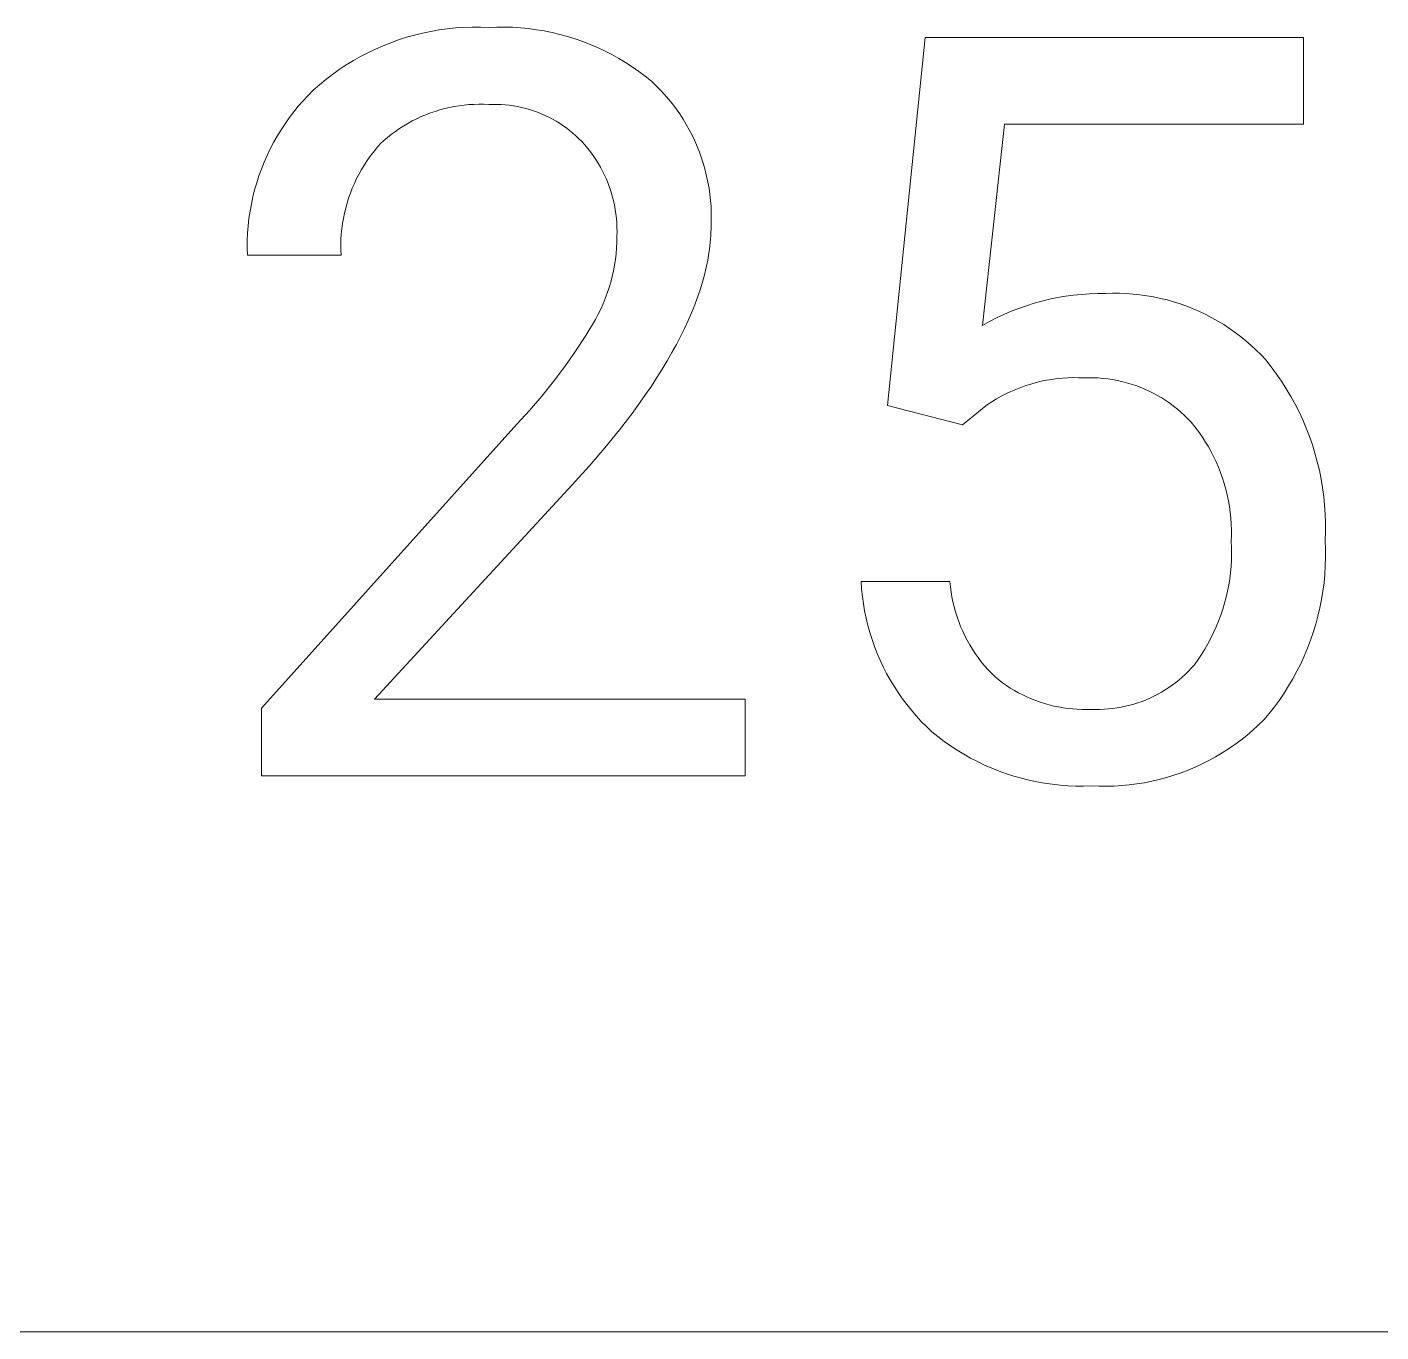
# Model space of a CAD drawing. Header units: millimetres. Extents: x 373 to 3451, y -552 to 1598.
# Drawn here: x 2992 to 3045.4, y -379.9 to -328.4 of the extents above; entities that cross this region are included whole.
import ezdxf

# ---------------------------------------------------------------- set-up
doc = ezdxf.new("R2010")
doc.units = ezdxf.units.MM
doc.header["$MEASUREMENT"] = 0
doc.layers.add('Domyślny', color=7, linetype='Continuous', true_color=0x000000)

msp = doc.modelspace()

# ---------------------------------------------------------------- linework, layer by layer
at = {"layer": 'Domyślny', "color": 18, "lineweight": 15, "true_color": 0x000000}
for p, q in [((3006.632, -328.859), (3006.945, -328.759)), ((3006.945, -328.759), (3007.261, -328.67)), ((3007.261, -328.67), (3007.58, -328.592)), ((3007.58, -328.592), (3007.901, -328.525)), ((3007.901, -328.525), (3008.225, -328.469)), ((3008.225, -328.469), (3008.55, -328.424)), ((3008.55, -328.424), (3008.877, -328.39)), ((3008.877, -328.39), (3009.204, -328.367)), ((3009.204, -328.367), (3009.533, -328.356)), ((3009.533, -328.356), (3009.861, -328.356)), ((3009.861, -328.356), (3010.189, -328.368)), ((3010.189, -328.368), (3010.504, -328.356)), ((3010.504, -328.356), (3010.819, -328.355)), ((3010.819, -328.355), (3011.134, -328.364)), ((3011.134, -328.364), (3011.448, -328.384)), ((3011.448, -328.384), (3011.761, -328.415)), ((3011.761, -328.415), (3012.073, -328.457)), ((3012.073, -328.457), (3012.384, -328.509)), ((3012.384, -328.509), (3012.692, -328.571)), ((3012.692, -328.571), (3012.999, -328.644)), ((3012.999, -328.644), (3013.302, -328.728)), ((3013.302, -328.728), (3013.603, -328.821)), ((3025.941, -343.302), (3027.427, -328.769)), ((3027.427, -328.769), (3042.359, -328.769)), ((3042.359, -328.769), (3042.359, -332.192)), ((3005.42, -329.365), (3005.716, -329.223)), ((3005.716, -329.223), (3006.017, -329.091)), ((3006.017, -329.091), (3006.323, -328.97)), ((3006.323, -328.97), (3006.632, -328.859)), ((3013.603, -328.821), (3013.9, -328.925)), ((3013.9, -328.925), (3014.194, -329.039)), ((3014.194, -329.039), (3014.483, -329.163)), ((3014.483, -329.163), (3014.768, -329.296)), ((3014.768, -329.296), (3015.049, -329.439)), ((3004.29, -330.032), (3004.564, -329.851)), ((3004.564, -329.851), (3004.844, -329.679)), ((3004.844, -329.679), (3005.129, -329.517)), ((3005.129, -329.517), (3005.42, -329.365)), ((3015.049, -329.439), (3015.324, -329.592)), ((3015.324, -329.592), (3015.594, -329.753)), ((3015.594, -329.753), (3015.859, -329.924)), ((3003.761, -330.422), (3004.022, -330.222)), ((3004.022, -330.222), (3004.29, -330.032)), ((3015.859, -329.924), (3016.117, -330.104)), ((3016.117, -330.104), (3016.37, -330.292)), ((3016.37, -330.292), (3016.615, -330.489)), ((3003.057, -331.052), (3003.261, -330.848)), ((3003.261, -330.848), (3003.508, -330.631)), ((3003.508, -330.631), (3003.761, -330.422)), ((3016.615, -330.489), (3016.793, -330.657)), ((3016.793, -330.657), (3016.965, -330.831)), ((3016.965, -330.831), (3017.131, -331.011)), ((3002.671, -331.481), (3002.861, -331.264)), ((3002.861, -331.264), (3003.057, -331.052)), ((3009.214, -331.435), (3009.02, -331.46)), ((3009.409, -331.417), (3009.214, -331.435)), ((3009.604, -331.406), (3009.409, -331.417)), ((3009.799, -331.401), (3009.604, -331.406)), ((3009.994, -331.403), (3009.799, -331.401)), ((3010.189, -331.411), (3009.994, -331.403)), ((3010.353, -331.406), (3010.189, -331.411)), ((3010.516, -331.407), (3010.353, -331.406)), ((3010.679, -331.413), (3010.516, -331.407)), ((3010.842, -331.425), (3010.679, -331.413)), ((3011.004, -331.442), (3010.842, -331.425)), ((3011.166, -331.465), (3011.004, -331.442)), ((3017.131, -331.011), (3017.29, -331.196)), ((3017.29, -331.196), (3017.444, -331.386)), ((3017.444, -331.386), (3017.591, -331.582)), ((3002.147, -332.171), (3002.314, -331.935)), ((3002.314, -331.935), (3002.489, -331.705)), ((3002.489, -331.705), (3002.671, -331.481)), ((3007.346, -331.973), (3007.172, -332.062)), ((3007.523, -331.891), (3007.346, -331.973)), ((3007.703, -331.815), (3007.523, -331.891)), ((3007.886, -331.745), (3007.703, -331.815)), ((3008.07, -331.682), (3007.886, -331.745)), ((3008.257, -331.625), (3008.07, -331.682)), ((3008.446, -331.574), (3008.257, -331.625)), ((3008.636, -331.529), (3008.446, -331.574)), ((3008.827, -331.491), (3008.636, -331.529)), ((3009.02, -331.46), (3008.827, -331.491)), ((3011.327, -331.493), (3011.166, -331.465)), ((3011.487, -331.527), (3011.327, -331.493)), ((3011.645, -331.567), (3011.487, -331.527)), ((3011.802, -331.611), (3011.645, -331.567)), ((3011.958, -331.661), (3011.802, -331.611)), ((3012.112, -331.716), (3011.958, -331.661)), ((3012.263, -331.777), (3012.112, -331.716)), ((3012.413, -331.842), (3012.263, -331.777)), ((3012.56, -331.913), (3012.413, -331.842)), ((3012.705, -331.989), (3012.56, -331.913)), ((3012.847, -332.069), (3012.705, -331.989)), ((3017.591, -331.582), (3017.731, -331.782)), ((3017.731, -331.782), (3017.864, -331.987)), ((3017.864, -331.987), (3017.991, -332.196)), ((3001.838, -332.659), (3001.989, -332.412)), ((3001.989, -332.412), (3002.147, -332.171)), ((3006.507, -332.472), (3006.351, -332.589)), ((3006.668, -332.361), (3006.507, -332.472)), ((3006.833, -332.256), (3006.668, -332.361)), ((3007, -332.156), (3006.833, -332.256)), ((3007.172, -332.062), (3007, -332.156)), ((3012.986, -332.154), (3012.847, -332.069)), ((3013.122, -332.244), (3012.986, -332.154)), ((3013.256, -332.339), (3013.122, -332.244)), ((3013.385, -332.438), (3013.256, -332.339)), ((3013.512, -332.542), (3013.385, -332.438)), ((3017.991, -332.196), (3018.11, -332.409)), ((3018.11, -332.409), (3018.223, -332.627)), ((3030.563, -332.192), (3029.682, -340.135)), ((3042.359, -332.192), (3030.563, -332.192)), ((3001.562, -333.166), (3001.696, -332.91)), ((3001.696, -332.91), (3001.838, -332.659)), ((3005.905, -332.969), (3005.769, -333.126)), ((3006.049, -332.837), (3005.905, -332.969)), ((3006.198, -332.71), (3006.049, -332.837)), ((3006.351, -332.589), (3006.198, -332.71)), ((3013.635, -332.649), (3013.512, -332.542)), ((3013.754, -332.761), (3013.635, -332.649)), ((3013.869, -332.877), (3013.754, -332.761)), ((3013.988, -333.009), (3013.869, -332.877)), ((3014.102, -333.146), (3013.988, -333.009)), ((3018.223, -332.627), (3018.327, -332.847)), ((3018.327, -332.847), (3018.425, -333.072)), ((3001.321, -333.691), (3001.437, -333.426)), ((3001.437, -333.426), (3001.562, -333.166)), ((3005.513, -333.452), (3005.393, -333.622)), ((3005.638, -333.287), (3005.513, -333.452)), ((3005.769, -333.126), (3005.638, -333.287)), ((3014.211, -333.286), (3014.102, -333.146)), ((3014.316, -333.43), (3014.211, -333.286)), ((3014.416, -333.578), (3014.316, -333.43)), ((3014.51, -333.728), (3014.416, -333.578)), ((3018.425, -333.072), (3018.515, -333.299)), ((3018.515, -333.299), (3018.597, -333.529)), ((3018.597, -333.529), (3018.671, -333.762)), ((3001.116, -334.231), (3001.214, -333.959)), ((3001.214, -333.959), (3001.321, -333.691)), ((3005.172, -333.973), (3005.07, -334.154)), ((3005.279, -333.796), (3005.172, -333.973)), ((3005.393, -333.622), (3005.279, -333.796)), ((3014.599, -333.882), (3014.51, -333.728)), ((3014.683, -334.039), (3014.599, -333.882)), ((3014.762, -334.199), (3014.683, -334.039)), ((3018.671, -333.762), (3018.738, -333.998)), ((3018.738, -333.998), (3018.796, -334.235)), ((3000.947, -334.783), (3001.027, -334.505)), ((3001.027, -334.505), (3001.116, -334.231)), ((3004.886, -334.526), (3004.804, -334.717)), ((3004.975, -334.339), (3004.886, -334.526)), ((3005.07, -334.154), (3004.975, -334.339)), ((3014.835, -334.361), (3014.762, -334.199)), ((3014.902, -334.526), (3014.835, -334.361)), ((3014.964, -334.693), (3014.902, -334.526)), ((3018.796, -334.235), (3018.847, -334.474)), ((3018.847, -334.474), (3018.889, -334.715)), ((3000.816, -335.345), (3000.877, -335.063)), ((3000.877, -335.063), (3000.947, -334.783)), ((3004.659, -335.106), (3004.597, -335.304)), ((3004.728, -334.91), (3004.659, -335.106)), ((3004.804, -334.717), (3004.728, -334.91)), ((3015.02, -334.862), (3014.964, -334.693)), ((3015.07, -335.033), (3015.02, -334.862)), ((3015.115, -335.205), (3015.07, -335.033)), ((3018.889, -334.715), (3018.923, -334.957)), ((3018.923, -334.957), (3018.95, -335.2)), ((3018.95, -335.2), (3018.968, -335.444)), ((3000.722, -335.915), (3000.764, -335.629)), ((3000.764, -335.629), (3000.816, -335.345)), ((3004.493, -335.706), (3004.451, -335.909)), ((3004.541, -335.504), (3004.493, -335.706)), ((3004.597, -335.304), (3004.541, -335.504)), ((3015.153, -335.379), (3015.115, -335.205)), ((3015.185, -335.554), (3015.153, -335.379)), ((3015.212, -335.73), (3015.185, -335.554)), ((3015.232, -335.907), (3015.212, -335.73)), ((3018.968, -335.444), (3018.978, -335.688)), ((3018.978, -335.688), (3018.979, -335.933)), ((3000.668, -336.49), (3000.69, -336.202)), ((3000.69, -336.202), (3000.722, -335.915)), ((3004.416, -336.114), (3004.389, -336.319)), ((3004.451, -335.909), (3004.416, -336.114)), ((3015.246, -336.084), (3015.232, -335.907)), ((3015.254, -336.262), (3015.246, -336.084)), ((3015.256, -336.44), (3015.254, -336.262)), ((3018.973, -336.177), (3018.971, -336.312)), ((3018.979, -335.933), (3018.973, -336.177)), ((3000.651, -337.067), (3000.655, -336.778)), ((3000.655, -336.778), (3000.668, -336.49)), ((3004.355, -336.733), (3004.349, -336.941)), ((3004.368, -336.526), (3004.355, -336.733)), ((3004.389, -336.319), (3004.368, -336.526)), ((3015.248, -336.846), (3015.252, -336.618)), ((3015.252, -336.618), (3015.256, -336.44)), ((3018.951, -336.72), (3018.939, -336.858)), ((3018.961, -336.583), (3018.951, -336.72)), ((3018.967, -336.447), (3018.961, -336.583)), ((3018.971, -336.312), (3018.967, -336.447)), ((3000.658, -337.356), (3000.651, -337.067)), ((3004.349, -336.941), (3004.35, -337.148)), ((3004.35, -337.148), (3004.358, -337.356)), ((3015.19, -337.527), (3015.217, -337.301)), ((3015.217, -337.301), (3015.236, -337.074)), ((3015.236, -337.074), (3015.248, -336.846)), ((3018.887, -337.276), (3018.839, -337.559)), ((3018.907, -337.136), (3018.887, -337.276)), ((3018.924, -336.996), (3018.907, -337.136)), ((3018.939, -336.858), (3018.924, -336.996)), ((3004.358, -337.356), (3000.658, -337.356)), ((3015.114, -337.977), (3015.155, -337.753)), ((3015.155, -337.753), (3015.19, -337.527)), ((3018.78, -337.845), (3018.711, -338.134)), ((3018.839, -337.559), (3018.78, -337.845)), ((3015.008, -338.42), (3015.064, -338.199)), ((3015.064, -338.199), (3015.114, -337.977)), ((3018.711, -338.134), (3018.63, -338.427)), ((3014.794, -339.07), (3014.873, -338.856)), ((3014.873, -338.856), (3014.944, -338.639)), ((3014.944, -338.639), (3015.008, -338.42)), ((3018.539, -338.723), (3018.438, -339.022)), ((3018.63, -338.427), (3018.539, -338.723)), ((3032.965, -338.983), (3033.28, -338.94)), ((3033.28, -338.94), (3033.596, -338.907)), ((3033.596, -338.907), (3033.914, -338.886)), ((3033.914, -338.886), (3034.232, -338.875)), ((3034.232, -338.875), (3034.55, -338.875)), ((3034.55, -338.875), (3034.822, -338.866)), ((3034.822, -338.866), (3035.094, -338.867)), ((3035.094, -338.867), (3035.366, -338.877)), ((3035.366, -338.877), (3035.637, -338.897)), ((3035.637, -338.897), (3035.907, -338.925)), ((3035.907, -338.925), (3036.177, -338.963)), ((3014.617, -339.49), (3014.709, -339.282)), ((3014.709, -339.282), (3014.794, -339.07)), ((3018.325, -339.325), (3018.202, -339.631)), ((3018.438, -339.022), (3018.325, -339.325)), ((3030.824, -339.576), (3031.12, -339.46)), ((3031.12, -339.46), (3031.42, -339.355)), ((3031.42, -339.355), (3031.724, -339.26)), ((3031.724, -339.26), (3032.03, -339.175)), ((3032.03, -339.175), (3032.339, -339.1)), ((3032.339, -339.1), (3032.651, -339.036)), ((3032.651, -339.036), (3032.965, -338.983)), ((3036.177, -338.963), (3036.445, -339.009)), ((3036.445, -339.009), (3036.711, -339.065)), ((3036.711, -339.065), (3036.975, -339.13)), ((3036.975, -339.13), (3037.237, -339.204)), ((3037.237, -339.204), (3037.496, -339.287)), ((3037.496, -339.287), (3037.753, -339.378)), ((3037.753, -339.378), (3038.006, -339.478)), ((3014.024, -340.529), (3014.412, -339.897)), ((3014.412, -339.897), (3014.518, -339.695)), ((3014.518, -339.695), (3014.617, -339.49)), ((3018.069, -339.94), (3017.924, -340.252)), ((3018.202, -339.631), (3018.069, -339.94)), ((3029.682, -340.135), (3029.96, -339.981)), ((3029.96, -339.981), (3030.243, -339.836)), ((3030.243, -339.836), (3030.531, -339.701)), ((3030.531, -339.701), (3030.824, -339.576)), ((3038.006, -339.478), (3038.255, -339.586)), ((3038.255, -339.586), (3038.501, -339.703)), ((3038.501, -339.703), (3038.742, -339.828)), ((3038.742, -339.828), (3038.979, -339.962)), ((3038.979, -339.962), (3039.212, -340.103)), ((3013.617, -341.148), (3014.024, -340.529)), ((3017.924, -340.252), (3017.769, -340.568)), ((3039.212, -340.103), (3039.439, -340.252)), ((3039.439, -340.252), (3039.662, -340.409)), ((3039.662, -340.409), (3039.879, -340.573)), ((3017.603, -340.886), (3017.426, -341.209)), ((3017.769, -340.568), (3017.603, -340.886)), ((3039.879, -340.573), (3040.09, -340.744)), ((3040.09, -340.744), (3040.295, -340.923)), ((3040.295, -340.923), (3040.494, -341.108)), ((3013.191, -341.754), (3013.617, -341.148)), ((3017.239, -341.534), (3017.041, -341.862)), ((3017.426, -341.209), (3017.239, -341.534)), ((3040.494, -341.108), (3040.687, -341.3)), ((3040.687, -341.3), (3040.873, -341.498)), ((3040.873, -341.498), (3041.09, -341.772)), ((3012.747, -342.346), (3013.191, -341.754)), ((3017.041, -341.862), (3016.832, -342.194)), ((3041.09, -341.772), (3041.298, -342.053)), ((3041.298, -342.053), (3041.496, -342.34)), ((3012.284, -342.925), (3012.747, -342.346)), ((3016.613, -342.529), (3016.382, -342.867)), ((3016.832, -342.194), (3016.613, -342.529)), ((3031.001, -342.659), (3030.807, -342.743)), ((3031.198, -342.581), (3031.001, -342.659)), ((3031.397, -342.511), (3031.198, -342.581)), ((3031.599, -342.447), (3031.397, -342.511)), ((3031.802, -342.391), (3031.599, -342.447)), ((3032.008, -342.341), (3031.802, -342.391)), ((3032.215, -342.299), (3032.008, -342.341)), ((3032.424, -342.264), (3032.215, -342.299)), ((3032.633, -342.236), (3032.424, -342.264)), ((3032.844, -342.215), (3032.633, -342.236)), ((3033.055, -342.202), (3032.844, -342.215)), ((3033.266, -342.196), (3033.055, -342.202)), ((3033.478, -342.197), (3033.266, -342.196)), ((3033.689, -342.205), (3033.478, -342.197)), ((3033.878, -342.2), (3033.689, -342.205)), ((3034.068, -342.202), (3033.878, -342.2)), ((3034.257, -342.21), (3034.068, -342.202)), ((3034.446, -342.225), (3034.257, -342.21)), ((3034.635, -342.246), (3034.446, -342.225)), ((3034.822, -342.274), (3034.635, -342.246)), ((3035.009, -342.308), (3034.822, -342.274)), ((3035.194, -342.349), (3035.009, -342.308)), ((3035.377, -342.396), (3035.194, -342.349)), ((3035.559, -342.45), (3035.377, -342.396)), ((3035.739, -342.51), (3035.559, -342.45)), ((3035.917, -342.576), (3035.739, -342.51)), ((3036.092, -342.648), (3035.917, -342.576)), ((3036.265, -342.727), (3036.092, -342.648)), ((3041.496, -342.34), (3041.685, -342.634)), ((3041.685, -342.634), (3041.863, -342.934)), ((3011.804, -343.489), (3012.284, -342.925)), ((3016.382, -342.867), (3015.89, -343.553)), ((3030.063, -343.145), (3029.887, -343.261)), ((3030.244, -343.035), (3030.063, -343.145)), ((3030.428, -342.931), (3030.244, -343.035)), ((3030.616, -342.834), (3030.428, -342.931)), ((3030.807, -342.743), (3030.616, -342.834)), ((3036.434, -342.811), (3036.265, -342.727)), ((3036.601, -342.902), (3036.434, -342.811)), ((3036.764, -342.998), (3036.601, -342.902)), ((3036.924, -343.099), (3036.764, -342.998)), ((3037.081, -343.207), (3036.924, -343.099)), ((3037.233, -343.319), (3037.081, -343.207)), ((3041.863, -342.934), (3042.032, -343.24)), ((3011.306, -344.038), (3011.804, -343.489)), ((3015.89, -343.553), (3015.354, -344.252)), ((3028.903, -344.061), (3025.941, -343.302)), ((3029.887, -343.261), (3028.903, -344.061)), ((3037.382, -343.437), (3037.233, -343.319)), ((3037.526, -343.56), (3037.382, -343.437)), ((3037.666, -343.688), (3037.526, -343.56)), ((3037.801, -343.821), (3037.666, -343.688)), ((3042.032, -343.24), (3042.189, -343.552)), ((3042.189, -343.552), (3042.337, -343.868)), ((3001.222, -355.25), (3011.306, -344.038)), ((3015.354, -344.252), (3014.776, -344.964)), ((3037.932, -343.958), (3037.801, -343.821)), ((3038.077, -344.138), (3037.932, -343.958)), ((3038.216, -344.322), (3038.077, -344.138)), ((3042.337, -343.868), (3042.473, -344.19)), ((3042.473, -344.19), (3042.599, -344.516)), ((3038.348, -344.511), (3038.216, -344.322)), ((3038.474, -344.704), (3038.348, -344.511)), ((3038.594, -344.902), (3038.474, -344.704)), ((3042.599, -344.516), (3042.714, -344.845)), ((3014.776, -344.964), (3014.154, -345.689)), ((3038.706, -345.103), (3038.594, -344.902)), ((3038.812, -345.309), (3038.706, -345.103)), ((3038.911, -345.517), (3038.812, -345.309)), ((3042.714, -344.845), (3042.817, -345.179)), ((3042.817, -345.179), (3042.91, -345.516)), ((3014.154, -345.689), (3013.489, -346.426)), ((3039.003, -345.729), (3038.911, -345.517)), ((3039.087, -345.944), (3039.003, -345.729)), ((3042.91, -345.516), (3042.991, -345.855)), ((3042.991, -345.855), (3043.06, -346.198)), ((3013.489, -346.426), (3005.68, -354.891)), ((3039.164, -346.161), (3039.087, -345.944)), ((3039.234, -346.382), (3039.164, -346.161)), ((3039.296, -346.604), (3039.234, -346.382)), ((3043.06, -346.198), (3043.118, -346.542)), ((3039.351, -346.828), (3039.296, -346.604)), ((3039.398, -347.054), (3039.351, -346.828)), ((3043.118, -346.542), (3043.164, -346.888)), ((3043.164, -346.888), (3043.199, -347.236)), ((3039.437, -347.282), (3039.398, -347.054)), ((3039.469, -347.51), (3039.437, -347.282)), ((3043.199, -347.236), (3043.222, -347.584)), ((3039.493, -347.74), (3039.469, -347.51)), ((3039.509, -347.97), (3039.493, -347.74)), ((3039.517, -348.201), (3039.509, -347.97)), ((3043.222, -347.584), (3043.233, -347.933)), ((3043.233, -347.933), (3043.233, -348.282)), ((3039.51, -348.662), (3039.518, -348.432)), ((3039.518, -348.432), (3039.517, -348.201)), ((3043.233, -348.282), (3043.22, -348.631)), ((3039.521, -348.909), (3039.51, -348.662)), ((3039.523, -349.156), (3039.521, -348.909)), ((3043.22, -348.631), (3043.233, -348.965)), ((3043.233, -348.965), (3043.235, -349.299)), ((3039.503, -349.649), (3039.517, -349.403)), ((3039.517, -349.403), (3039.523, -349.156)), ((3043.226, -349.632), (3043.205, -349.965)), ((3043.235, -349.299), (3043.226, -349.632)), ((3039.411, -350.384), (3039.45, -350.14)), ((3039.45, -350.14), (3039.481, -349.895)), ((3039.481, -349.895), (3039.503, -349.649)), ((3043.205, -349.965), (3043.174, -350.298)), ((3024.915, -350.542), (3024.895, -350.251)), ((3024.895, -350.251), (3028.4, -350.251)), ((3024.945, -350.832), (3024.915, -350.542)), ((3028.4, -350.251), (3028.42, -350.452)), ((3028.42, -350.452), (3028.447, -350.653)), ((3028.447, -350.653), (3028.481, -350.853)), ((3039.31, -350.867), (3039.365, -350.627)), ((3039.365, -350.627), (3039.411, -350.384)), ((3043.131, -350.629), (3043.077, -350.958)), ((3043.174, -350.298), (3043.131, -350.629)), ((3024.984, -351.122), (3024.945, -350.832)), ((3025.034, -351.409), (3024.984, -351.122)), ((3028.481, -350.853), (3028.521, -351.052)), ((3028.521, -351.052), (3028.569, -351.248)), ((3039.176, -351.343), (3039.247, -351.106)), ((3039.247, -351.106), (3039.31, -350.867)), ((3043.077, -350.958), (3043.012, -351.285)), ((3025.093, -351.695), (3025.034, -351.409)), ((3025.161, -351.979), (3025.093, -351.695)), ((3028.569, -351.248), (3028.623, -351.444)), ((3028.623, -351.444), (3028.684, -351.637)), ((3028.684, -351.637), (3028.751, -351.828)), ((3039.011, -351.808), (3039.098, -351.577)), ((3039.098, -351.577), (3039.176, -351.343)), ((3042.936, -351.61), (3042.849, -351.933)), ((3043.012, -351.285), (3042.936, -351.61)), ((3025.239, -352.26), (3025.161, -351.979)), ((3025.327, -352.539), (3025.239, -352.26)), ((3028.751, -351.828), (3028.825, -352.017)), ((3028.825, -352.017), (3028.906, -352.203)), ((3028.906, -352.203), (3028.993, -352.386)), ((3038.707, -352.483), (3038.816, -352.262)), ((3038.816, -352.262), (3038.917, -352.037)), ((3038.917, -352.037), (3039.011, -351.808)), ((3042.751, -352.252), (3042.643, -352.567)), ((3042.849, -351.933), (3042.751, -352.252)), ((3025.424, -352.814), (3025.327, -352.539)), ((3025.53, -353.086), (3025.424, -352.814)), ((3028.993, -352.386), (3029.086, -352.566)), ((3029.086, -352.566), (3029.185, -352.742)), ((3029.185, -352.742), (3029.29, -352.915)), ((3038.467, -352.915), (3038.591, -352.701)), ((3038.591, -352.701), (3038.707, -352.483)), ((3042.643, -352.567), (3042.524, -352.879)), ((3025.645, -353.354), (3025.53, -353.086)), ((3025.77, -353.619), (3025.645, -353.354)), ((3029.29, -352.915), (3029.401, -353.085)), ((3029.401, -353.085), (3029.518, -353.25)), ((3029.518, -353.25), (3029.64, -353.412)), ((3038.055, -353.53), (3038.199, -353.33)), ((3038.199, -353.33), (3038.337, -353.125)), ((3038.337, -353.125), (3038.467, -352.915)), ((3042.395, -353.187), (3042.255, -353.49)), ((3042.524, -352.879), (3042.395, -353.187)), ((3025.903, -353.878), (3025.77, -353.619)), ((3026.045, -354.133), (3025.903, -353.878)), ((3029.64, -353.412), (3029.768, -353.569)), ((3029.768, -353.569), (3029.902, -353.721)), ((3029.902, -353.721), (3030.04, -353.869)), ((3030.04, -353.869), (3030.184, -354.012)), ((3037.579, -354.016), (3037.704, -353.901)), ((3037.704, -353.901), (3037.825, -353.781)), ((3037.825, -353.781), (3037.942, -353.658)), ((3037.942, -353.658), (3038.055, -353.53)), ((3042.106, -353.789), (3041.946, -354.082)), ((3042.255, -353.49), (3042.106, -353.789)), ((3026.195, -354.384), (3026.045, -354.133)), ((3026.354, -354.629), (3026.195, -354.384)), ((3030.184, -354.012), (3030.329, -354.129)), ((3030.329, -354.129), (3030.478, -354.241)), ((3030.478, -354.241), (3030.631, -354.348)), ((3030.631, -354.348), (3030.787, -354.45)), ((3036.901, -354.526), (3037.043, -354.433)), ((3037.043, -354.433), (3037.182, -354.336)), ((3037.182, -354.336), (3037.318, -354.234)), ((3037.318, -354.234), (3037.451, -354.127)), ((3037.451, -354.127), (3037.579, -354.016)), ((3041.777, -354.369), (3041.598, -354.651)), ((3041.946, -354.082), (3041.777, -354.369)), ((3005.68, -354.891), (3020.315, -354.891)), ((3020.315, -354.891), (3020.315, -357.915)), ((3026.521, -354.868), (3026.354, -354.629)), ((3026.696, -355.102), (3026.521, -354.868)), ((3030.787, -354.45), (3030.947, -354.547)), ((3030.947, -354.547), (3031.11, -354.638)), ((3031.11, -354.638), (3031.276, -354.724)), ((3031.276, -354.724), (3031.444, -354.804)), ((3031.444, -354.804), (3031.616, -354.878)), ((3031.616, -354.878), (3031.789, -354.946)), ((3031.789, -354.946), (3031.965, -355.009)), ((3035.828, -355.035), (3035.988, -354.978)), ((3035.988, -354.978), (3036.146, -354.915)), ((3036.146, -354.915), (3036.302, -354.848)), ((3036.302, -354.848), (3036.456, -354.775)), ((3036.456, -354.775), (3036.607, -354.697)), ((3036.607, -354.697), (3036.755, -354.614)), ((3036.755, -354.614), (3036.901, -354.526)), ((3041.41, -354.927), (3041.213, -355.196)), ((3041.598, -354.651), (3041.41, -354.927)), ((3001.222, -357.915), (3001.222, -355.25)), ((3026.878, -355.33), (3026.696, -355.102)), ((3027.069, -355.551), (3026.878, -355.33)), ((3031.965, -355.009), (3032.143, -355.065)), ((3032.143, -355.065), (3032.322, -355.116)), ((3032.322, -355.116), (3032.504, -355.161)), ((3032.504, -355.161), (3032.686, -355.199)), ((3032.686, -355.199), (3032.87, -355.231)), ((3032.87, -355.231), (3033.055, -355.257)), ((3033.055, -355.257), (3033.24, -355.277)), ((3033.24, -355.277), (3033.427, -355.29)), ((3033.427, -355.29), (3033.613, -355.298)), ((3033.613, -355.298), (3033.8, -355.299)), ((3033.8, -355.299), (3033.986, -355.293)), ((3033.986, -355.293), (3034.156, -355.298)), ((3034.156, -355.298), (3034.326, -355.297)), ((3034.326, -355.297), (3034.496, -355.291)), ((3034.496, -355.291), (3034.666, -355.278)), ((3034.666, -355.278), (3034.835, -355.261)), ((3034.835, -355.261), (3035.003, -355.237)), ((3035.003, -355.237), (3035.17, -355.208)), ((3035.17, -355.208), (3035.337, -355.173)), ((3035.337, -355.173), (3035.502, -355.132)), ((3035.502, -355.132), (3035.666, -355.086)), ((3035.666, -355.086), (3035.828, -355.035)), ((3041.006, -355.458), (3040.791, -355.713)), ((3041.213, -355.196), (3041.006, -355.458)), ((3027.266, -355.766), (3027.069, -355.551)), ((3027.471, -355.974), (3027.266, -355.766)), ((3027.683, -356.175), (3027.471, -355.974)), ((3040.576, -355.923), (3040.354, -356.125)), ((3040.791, -355.713), (3040.576, -355.923)), ((3027.924, -356.369), (3027.683, -356.175)), ((3028.171, -356.556), (3027.924, -356.369)), ((3028.424, -356.734), (3028.171, -356.556)), ((3039.889, -356.506), (3039.648, -356.684)), ((3040.125, -356.319), (3039.889, -356.506)), ((3040.354, -356.125), (3040.125, -356.319)), ((3028.683, -356.903), (3028.424, -356.734)), ((3028.948, -357.064), (3028.683, -356.903)), ((3029.218, -357.215), (3028.948, -357.064)), ((3039.147, -357.016), (3038.889, -357.169)), ((3039.4, -356.854), (3039.147, -357.016)), ((3039.648, -356.684), (3039.4, -356.854)), ((3029.493, -357.358), (3029.218, -357.215)), ((3029.772, -357.491), (3029.493, -357.358)), ((3030.056, -357.615), (3029.772, -357.491)), ((3030.343, -357.729), (3030.056, -357.615)), ((3038.085, -357.574), (3037.808, -357.691)), ((3038.357, -357.448), (3038.085, -357.574)), ((3038.626, -357.313), (3038.357, -357.448)), ((3038.889, -357.169), (3038.626, -357.313)), ((3020.315, -357.915), (3001.222, -357.915)), ((3030.635, -357.834), (3030.343, -357.729)), ((3030.929, -357.928), (3030.635, -357.834)), ((3031.227, -358.013), (3030.929, -357.928)), ((3031.528, -358.088), (3031.227, -358.013)), ((3031.83, -358.152), (3031.528, -358.088)), ((3032.135, -358.207), (3031.83, -358.152)), ((3036.374, -358.131), (3036.08, -358.189)), ((3036.667, -358.062), (3036.374, -358.131)), ((3036.956, -357.984), (3036.667, -358.062)), ((3037.244, -357.896), (3036.956, -357.984)), ((3037.528, -357.798), (3037.244, -357.896)), ((3037.808, -357.691), (3037.528, -357.798)), ((3032.441, -358.251), (3032.135, -358.207)), ((3032.749, -358.285), (3032.441, -358.251)), ((3033.058, -358.308), (3032.749, -358.285)), ((3033.367, -358.321), (3033.058, -358.308)), ((3033.677, -358.324), (3033.367, -358.321)), ((3033.986, -358.317), (3033.677, -358.324)), ((3034.286, -358.329), (3033.986, -358.317)), ((3034.586, -358.331), (3034.286, -358.329)), ((3034.887, -358.323), (3034.586, -358.331)), ((3035.186, -358.305), (3034.887, -358.323)), ((3035.485, -358.276), (3035.186, -358.305)), ((3035.783, -358.238), (3035.485, -358.276)), ((3036.08, -358.189), (3035.783, -358.238)), ((2287.644, -379.874), (3450.742, -379.874))]:
    msp.add_line(p, q, dxfattribs=at)

doc.saveas('drawing.dxf')
